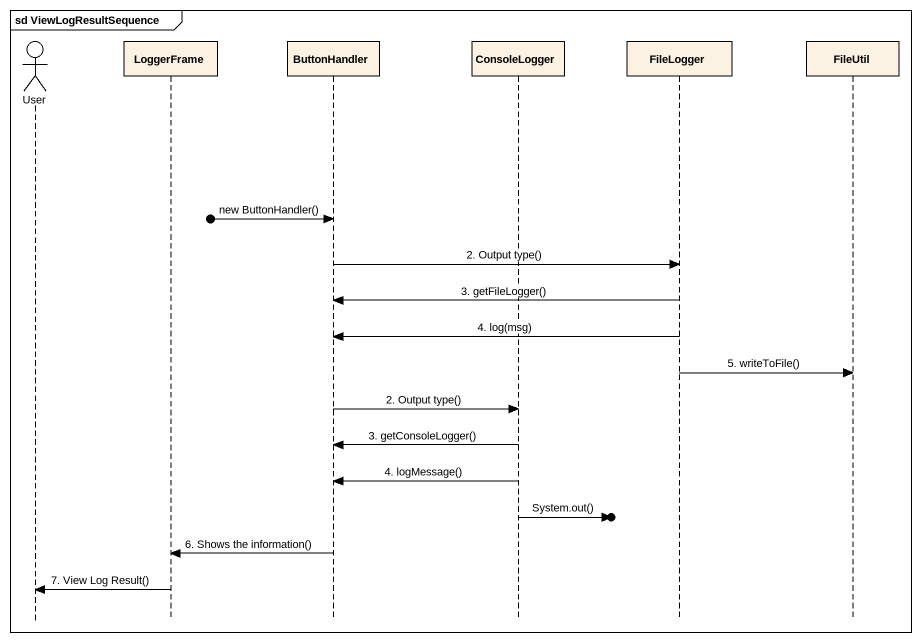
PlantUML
@startuml
mainframe sd ViewLogResultSequence
hide footbox
actor User
participant LoggerFrame
participant ButtonHandler
participant ConsoleLogger
participant FileLogger
participant FileUtil

[o-> ButtonHandler : new ButtonHandler()
ButtonHandler -> FileLogger : 2. Output type()
FileLogger -> ButtonHandler : 3. getFileLogger()
FileLogger -> ButtonHandler : 4. log(msg)
FileLogger -> FileUtil : 5. writeToFile()
ButtonHandler -> ConsoleLogger : 2. Output type()
ConsoleLogger -> ButtonHandler : 3. getConsoleLogger()
ConsoleLogger -> ButtonHandler : 4. logMessage()
ConsoleLogger ->o] : System.out()
ButtonHandler -> LoggerFrame : 6. Shows the information()
LoggerFrame -> User : 7. View Log Result()
@enduml
